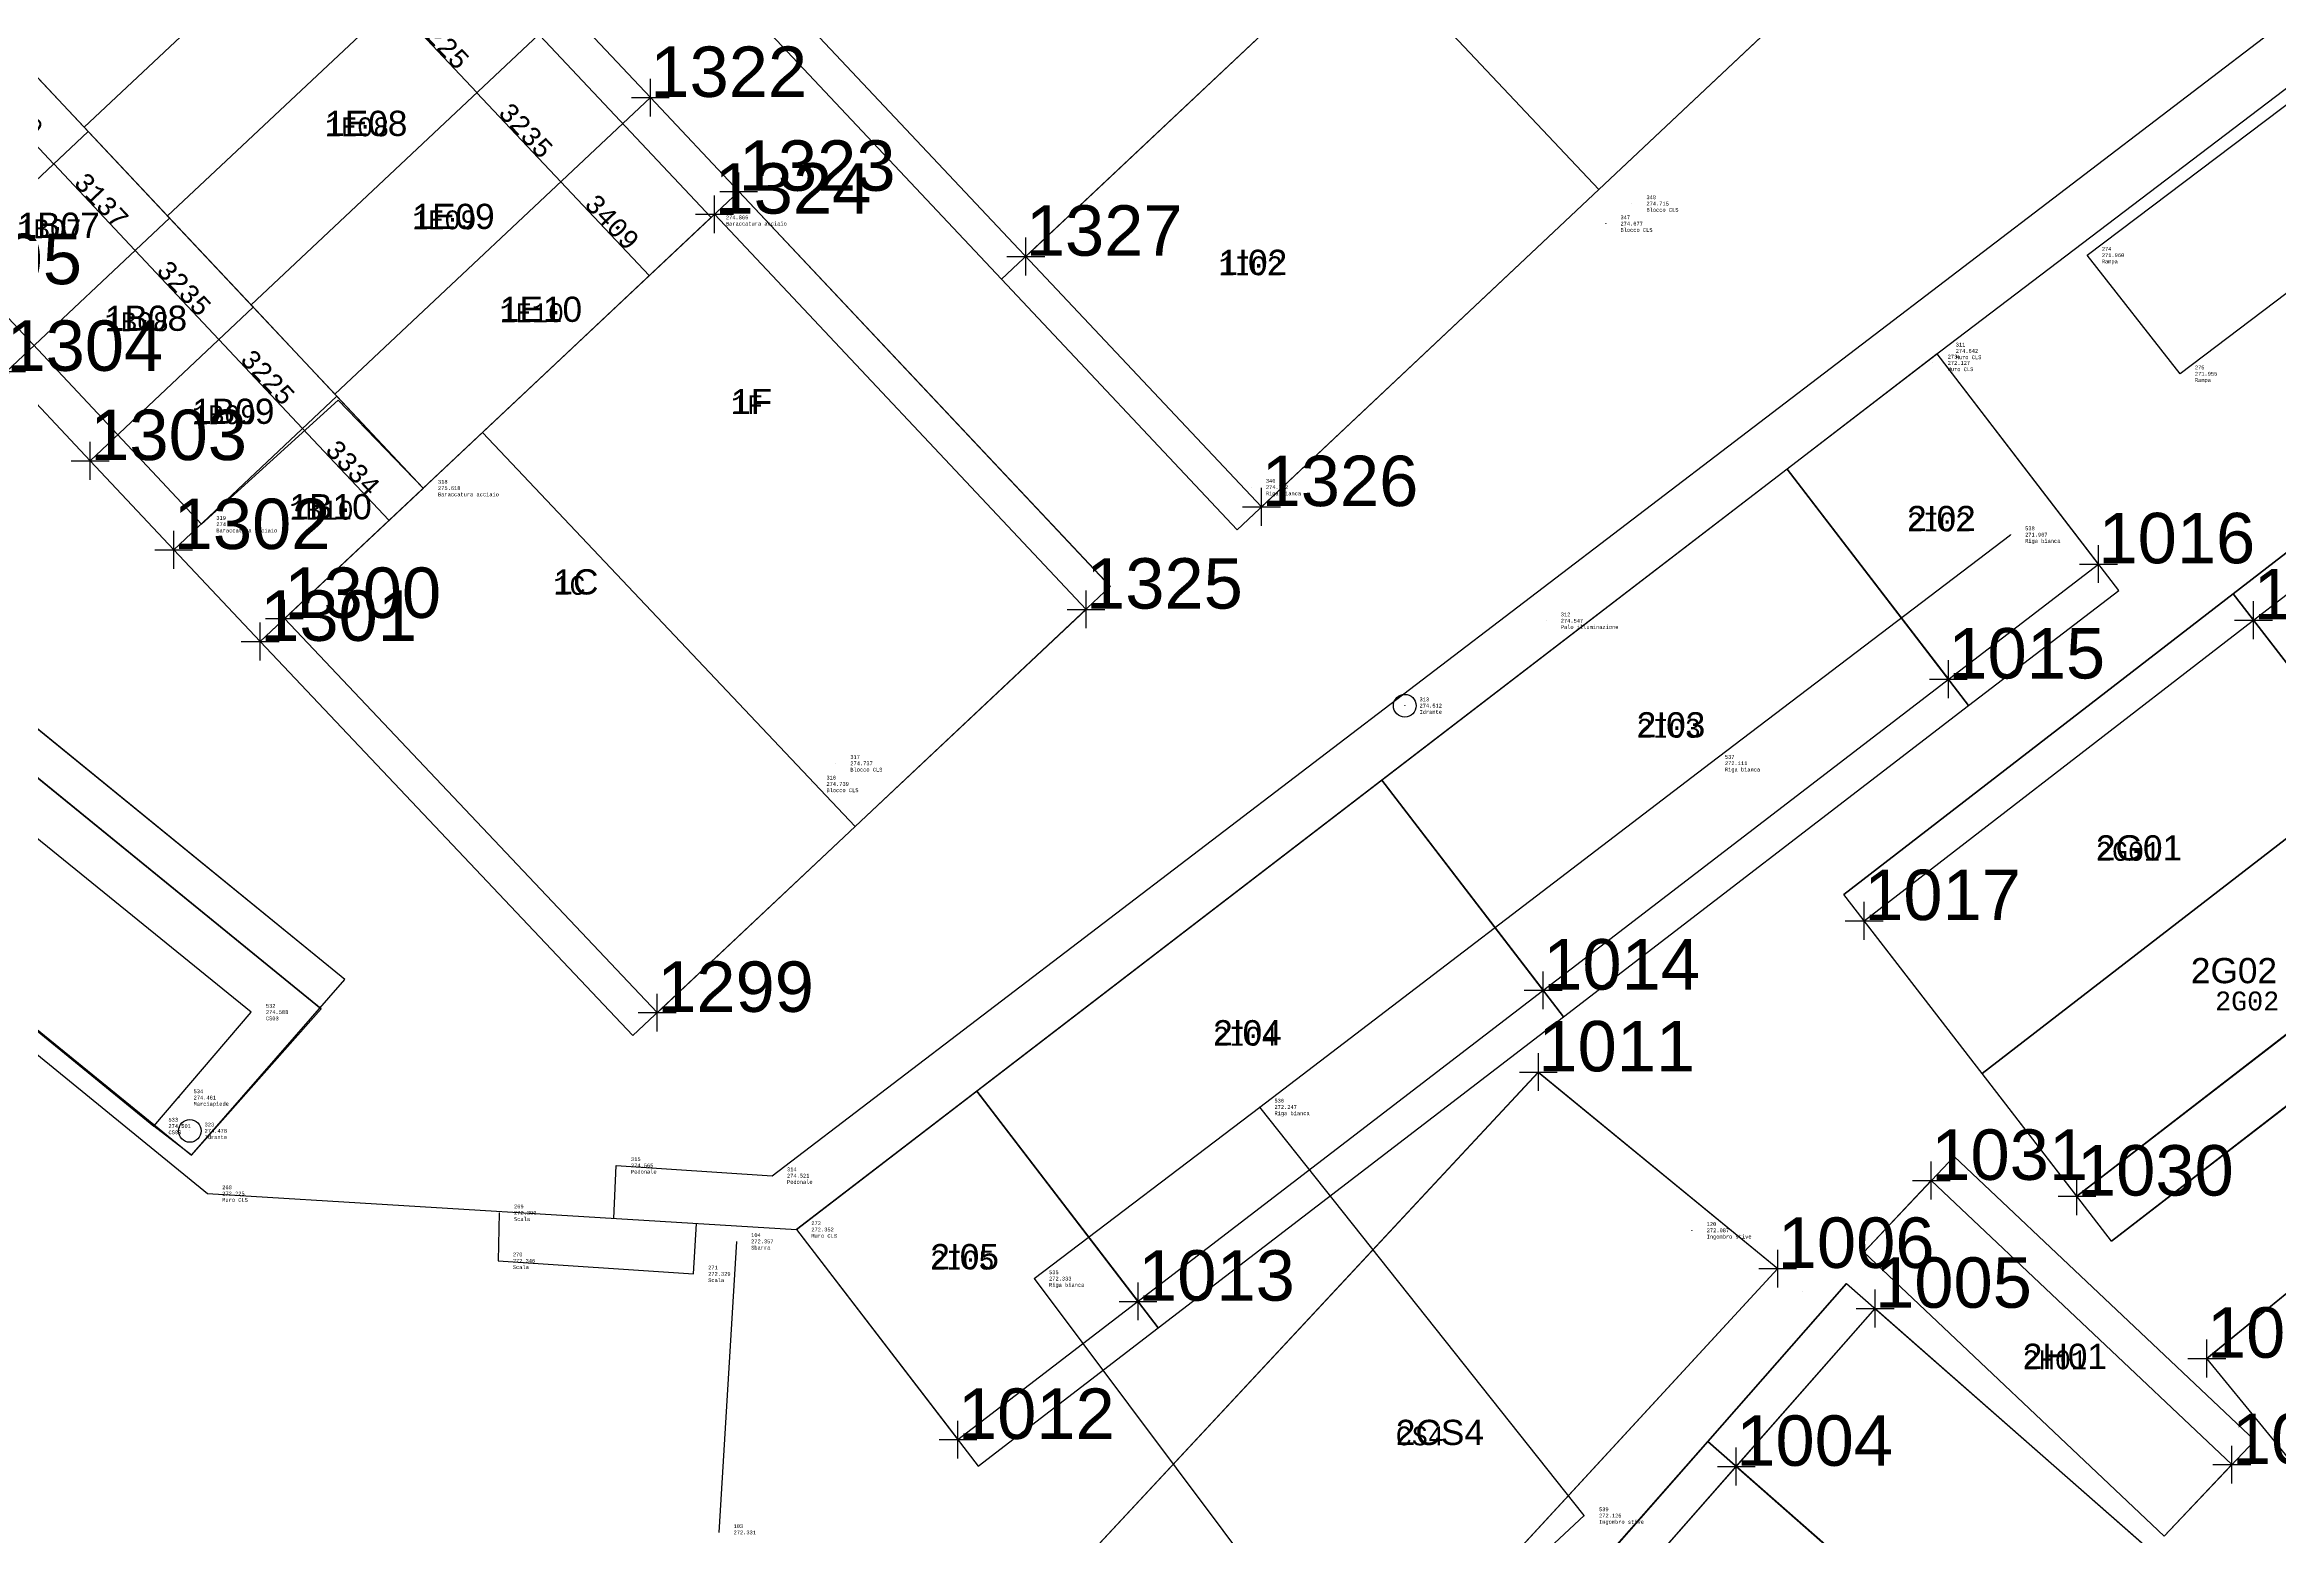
# Model space of a CAD drawing. Extents: x -1000 to 923337, y -63322 to 323191.
# Drawn here: x 149533 to 208588, y 56506 to 95933 of the extents above; entities that cross this region are included whole.
import ezdxf
from ezdxf.enums import TextEntityAlignment as Align

# ---------------------------------------------------------------- set-up
doc = ezdxf.new("R2010")
doc.units = 0
doc.header["$PDMODE"] = 35
doc.header["$PDSIZE"] = 1
for name, color, linetype in [('punti tracciati', 7, 'Continuous'), ('WF nome aree GPS', 7, 'Continuous'), ('WF nuovi punti', 6, 'Continuous'), ('WF quote', 7, 'Continuous'), ('WF_ingombro_stive_2', 1, 'Continuous'), ('WF_lato_di_accesso', 40, 'Continuous'), ('WF_linee_di_costruzione', 30, 'Continuous'), ('WF_nome_aree_GPS', 7, 'Continuous'), ('WF_tracciatura', 30, 'Continuous')]:
    doc.layers.add(name, color=color, linetype=linetype)
for name, color, linetype, lineweight in [('WF ingombro stive 2', 1, 'Continuous', 30), ('WF lato di accesso', 40, 'Continuous', 30), ('WF linee di costruzione', 30, 'Continuous', 30), ('WF piazzole', 6, 'Continuous', 30), ('WF tracciatura', 30, 'Continuous', 30)]:
    doc.layers.add(name, color=color, linetype=linetype, lineweight=lineweight)
doc.layers.add('WF_piazzole', color=6, linetype='Continuous', plot=False)
doc.styles.add('FONTSTYLE_1', font='arial.ttf', dxfattribs={"height": 0.2})
doc.styles.add('FONTSTYLE_2', font='arial.ttf', dxfattribs={"height": 0.2})
doc.styles.get("Standard").update_dxf_attribs({"font": 'consola.ttf', "height": 500})
doc.dimstyles.new('ISO-25', dxfattribs={"dimtxt": 2.5, "dimasz": 2.5, "dimexe": 1.25, "dimexo": 0.625, "dimtad": 1, "dimtxsty": 'Standard', "dimcen": 2.5, "dimadec": 0, "dimazin": 0, "dimtfac": 1, "dimtmove": 0, "dimatfit": 3, "dimfxl": 1, "dimarcsym": 0})

# ---------------------------------------------------------------- blocks, each defined once
blk = doc.blocks.new('rilievo 2')
at = {"color": 8}
for p, q in [((228525, -506247), (244998, -519666)), ((244998, -519666), (241572, -523535)), ((241572, -523535), (240576, -522767, 2510))]:
    blk.add_line(p, q, dxfattribs=at)
for points in [[(161648, -448828, 1954), (186863, -479531, 1078), (241997, -524553, 234), (257566, -525503, 360), (287808, -502280, 2651), (311879, -483968, 2683), (320954, -477001, -331), (327105, -472296, -331), (335070, -466036, 2080), (354649, -449578, 2133), (314683, -397379, 2207), (310635, -400536, 2212), (303510, -391107, 2143), (295063, -397138, 2335), (271429, -369482, 1692), (264211, -374625, 1649), (263130, -375375, 1675), (222048, -404916, 2809)], [(315807, -480757, 2187), (318531, -484399, 64), (294129, -502882, -37), (291669, -499749, -32), (312644, -483901, 2046), (312314, -483467, 2113)], [(252733, -525208, 321), (252800, -523809, 2574), (256922, -524079, 2529), (299863, -491302, 2611), (299017, -490184, 2014), (299264, -489052, 2014), (304821, -485049, 1996)], [(263848, -526800, 341), (269805, -522264, 256), (281709, -513178, 120), (289643, -507136, -24)], [(249709, -525060, 398), (249677, -526329, 354), (254840, -526675, 338), (254921, -525342, 339)], [(255975, -525816, 366), (255511, -533509, 340)]]:
    blk.add_polyline3d(points, dxfattribs=at)
blk.add_polyline3d([(255308, -498750, 2875), (247700, -505905, 3627), (245447, -503584, 3012), (241842, -506860, 2803), (235282, -499869, 2839), (231678, -503146, 2630), (217517, -488061, 2893), (232227, -474236, 2932)], close=True, dxfattribs=at)
at = {"color": 1}
blk.add_polyline3d([(229195, -508432, 2576), (226653, -511395, 2526), (240576, -522767, 2510), (243152, -519755, 2596)], close=True, dxfattribs=at)
blk.add_polyline3d([(263848, -526800, 341), (272583, -538471, 232), (278382, -533064, 135), (269805, -522264, 256)], dxfattribs=at)
for centre in [(273638, -511656, 2520), (241531, -522895, 2487)]:
    blk.add_circle(centre, 300, dxfattribs=at)
at = {"color": 8}
for p in [(279635, -498385, 2724), (255308, -498750, 2875), (278949, -498915, 2686), (291669, -499749, -32), (287808, -502280, 2651), (287596, -502597, 136), (294129, -502882, -37), (247700, -505905, 3627), (269577, -505879, 2740), (241842, -506860, 2803), (289643, -507136, -24), (277371, -509411, 2556), (273638, -511656, 2520), (258596, -513181, 2745), (281709, -513178, 120), (257965, -513725, 2748), (243152, -519755, 2596), (241241, -522016, 2470), (269805, -522264, 256), (240576, -522767, 2510), (241531, -522895, 2487), (252800, -523809, 2574), (256922, -524079, 2529), (241997, -524553, 234), (249709, -525060, 398), (257566, -525503, 360), (281227, -525524, 95), (255975, -525816, 366), (249677, -526329, 354), (254840, -526675, 338), (263848, -526800, 341), (278382, -533064, 135), (255511, -533509, 340)]:
    blk.add_point(p, dxfattribs=at)
for s, p in [('348', (280024, -498218, 2724)), ('274.715', (280024, -498385, 2724)), ('345', (255697, -498583, 2875)), ('274.866', (255697, -498750, 2875)), ('Baraccatura acciaio', (255697, -498917, 2875)), ('347', (279338, -498748, 2686)), ('274.677', (279338, -498915, 2686)), ('Blocco CLS', (280024, -498552, 2724)), ('Blocco CLS', (279338, -499082, 2686)), ('274', (292058, -499582, -32)), ('271.960', (292058, -499749, -32)), ('Rampa', (292058, -499915, -32)), ('273', (287985, -502431, 136)), ('272.127', (287985, -502597, 136)), ('311', (288197, -502113, 2651)), ('Muro CLS', (288197, -502447, 2651)), ('274.642', (288197, -502280, 2651)), ('Muro CLS', (287985, -502764, 136)), ('275', (294518, -502715, -37)), ('271.955', (294518, -502882, -37)), ('Rampa', (294518, -503049, -37)), ('318', (248089, -505738, 3627)), ('275.618', (248089, -505905, 3627)), ('Baraccatura acciaio', (248089, -506072, 3627)), ('346', (269966, -505713, 2740)), ('274.732', (269966, -505879, 2740)), ('Riga bianca', (269966, -506046, 2740)), ('319', (242231, -506694, 2803)), ('274.794', (242231, -506860, 2803)), ('Baraccatura acciaio', (242231, -507027, 2803)), ('538', (290032, -506969, -24)), ('271.967', (290032, -507136, -24)), ('Riga bianca', (290032, -507302, -24)), ('312', (277760, -509244, 2556)), ('274.547', (277760, -509411, 2556)), ('Palo illuminazione', (277760, -509578, 2556)), ('313', (274027, -511489, 2520)), ('274.512', (274027, -511656, 2520)), ('Idrante', (274027, -511822, 2520)), ('317', (258985, -513014, 2745)), ('274.737', (258985, -513181, 2745)), ('537', (282098, -513011, 120)), ('272.111', (282098, -513178, 120)), ('316', (258354, -513558, 2748)), ('274.739', (258354, -513725, 2748)), ('Blocco CLS', (258985, -513347, 2745)), ('Riga bianca', (282098, -513345, 120)), ('Blocco CLS', (258354, -513892, 2748)), ('532', (243541, -519588, 2596)), ('CS03', (243541, -519922, 2596)), ('274.588', (243541, -519755, 2596)), ('534', (241630, -521849, 2470)), ('274.461', (241630, -522016, 2470)), ('533', (240965, -522600, 2510)), ('Marciapiede', (241630, -522182, 2470)), ('536', (270194, -522097, 256)), ('272.247', (270194, -522264, 256)), ('Riga bianca', (270194, -522430, 256)), ('CS03', (240965, -522934, 2510)), ('274.501', (240965, -522767, 2510)), ('323', (241920, -522728, 2487)), ('274.478', (241920, -522895, 2487)), ('Idrante', (241920, -523062, 2487)), ('315', (253189, -523642, 2574)), ('274.565', (253189, -523809, 2574)), ('268', (242386, -524386, 234)), ('Pedonale', (253189, -523976, 2574)), ('314', (257311, -523912, 2529)), ('274.521', (257311, -524079, 2529)), ('Pedonale', (257311, -524245, 2529)), ('Muro CLS', (242386, -524720, 234)), ('272.225', (242386, -524553, 234)), ('269', (250098, -524893, 398)), ('Scala', (250098, -525226, 398)), ('272.390', (250098, -525060, 398)), ('272', (257955, -525336, 360)), ('272.352', (257955, -525503, 360)), ('120', (281616, -525357, 95)), ('272.087', (281616, -525524, 95)), ('270', (250066, -526162, 354)), ('Sbarra', (256364, -525983, 366)), ('104', (256364, -525649, 366)), ('272.357', (256364, -525816, 366)), ('Muro CLS', (257955, -525670, 360)), ('Ingombro stive', (281616, -525691, 95)), ('Scala', (250066, -526496, 354)), ('272.346', (250066, -526329, 354)), ('271', (255228, -526508, 338)), ('272.329', (255228, -526675, 338)), ('535', (264237, -526633, 341)), ('272.333', (264237, -526800, 341)), ('Scala', (255228, -526842, 338)), ('Riga bianca', (264237, -526967, 341)), ('539', (278771, -532898, 135)), ('272.126', (278771, -533064, 135)), ('Ingombro stive', (278771, -533231, 135)), ('103', (255900, -533342, 340)), ('272.331', (255900, -533509, 340))]:
    blk.add_text(s, height=100, dxfattribs=at).set_placement(p, align=Align.MIDDLE_LEFT)
blk = doc.blocks.new('*D14')
at = {"layer": 'Defpoints', "color": 0, "transparency": 16777216}
for p in [(158731, 97000, 2875), (160940, 94651, 2875), (160954, 94664)]:
    blk.add_point(p, dxfattribs=at)
at = {"layer": 'WF quote', "color": 0, "lineweight": -2, "transparency": 16777216}
for p, q in [((158732, 97001), (158744, 97012)), ((158745, 97010), (160952, 94665)), ((160941, 94651), (160955, 94664))]:
    blk.add_line(p, q, dxfattribs=at)
at = {"layer": 'WF quote', "color": 0, "transparency": 16777216}
for points in [[(158745, 97010), (158745, 97009), (158743, 97012)], [(160953, 94666), (160952, 94665), (160954, 94664)]]:
    blk.add_solid(points, dxfattribs=at)
at = {"layer": 'WF quote', "color": 0, "transparency": 16777216, "insert": (160036, 96014), "char_height": 500, "attachment_point": 5, "rotation": 313.27472}
blk.add_mtext('3225', dxfattribs=at)
blk = doc.blocks.new('*D15')
at = {"layer": 'Defpoints', "color": 0, "transparency": 16777216}
for p in [(160940, 94651, 2875), (163156, 92293, 2875), (163172, 92308)]:
    blk.add_point(p, dxfattribs=at)
at = {"layer": 'WF quote', "color": 0, "lineweight": -2, "transparency": 16777216}
for p, q in [((160941, 94651), (160955, 94664)), ((160956, 94662), (163170, 92310)), ((163156, 92294), (163172, 92309))]:
    blk.add_line(p, q, dxfattribs=at)
at = {"layer": 'WF quote', "color": 0, "transparency": 16777216}
for points in [[(160956, 94662), (160955, 94661), (160954, 94664)], [(163170, 92310), (163170, 92310), (163172, 92308)]]:
    blk.add_solid(points, dxfattribs=at)
at = {"layer": 'WF quote', "color": 0, "transparency": 16777216, "insert": (162250, 93662), "char_height": 500, "attachment_point": 5, "rotation": 313.27472}
blk.add_mtext('3235', dxfattribs=at)
blk = doc.blocks.new('*D16')
at = {"layer": 'Defpoints', "color": 0, "transparency": 16777216}
for p in [(163156, 92293, 2875), (165504, 89823, 3037), (165508, 89826)]:
    blk.add_point(p, dxfattribs=at)
at = {"layer": 'WF quote', "color": 0, "lineweight": -2, "transparency": 16777216}
for p, q in [((163156, 92294), (163172, 92309)), ((163173, 92306), (165506, 89828)), ((165505, 89823), (165509, 89827))]:
    blk.add_line(p, q, dxfattribs=at)
at = {"layer": 'WF quote', "color": 0, "transparency": 16777216}
for points in [[(163174, 92307), (163173, 92306), (163172, 92308)], [(165507, 89829), (165506, 89828), (165508, 89826)]]:
    blk.add_solid(points, dxfattribs=at)
at = {"layer": 'WF quote', "color": 0, "transparency": 16777216, "insert": (164527, 91244), "char_height": 500, "attachment_point": 5, "rotation": 313.27472}
blk.add_mtext('3409', dxfattribs=at)
blk = doc.blocks.new('*D22')
at = {"layer": 'Defpoints', "color": 0, "transparency": 16777216}
for p in [(147409, 95296, 2844), (149772, 92782), (149782, 92791, 2844)]:
    blk.add_point(p, dxfattribs=at)
at = {"layer": 'WF quote', "color": 0, "lineweight": -2, "transparency": 16777216}
for p, q in [((147409, 95295), (147408, 95295)), ((147411, 95294), (149770, 92784)), ((149782, 92791), (149771, 92781))]:
    blk.add_line(p, q, dxfattribs=at)
at = {"layer": 'WF quote', "color": 0, "transparency": 16777216}
for points in [[(147411, 95294), (147411, 95293), (147409, 95296)], [(149771, 92784), (149770, 92784), (149772, 92782)]]:
    blk.add_solid(points, dxfattribs=at)
at = {"layer": 'WF quote', "color": 0, "transparency": 16777216, "insert": (148778, 94215), "char_height": 500, "attachment_point": 5, "rotation": 313.22794}
blk.add_mtext('3450', dxfattribs=at)
blk = doc.blocks.new('*D23')
at = {"layer": 'Defpoints', "color": 0, "transparency": 16777216}
for p in [(149782, 92791, 2844), (151921, 90496), (151933, 90507, 2844)]:
    blk.add_point(p, dxfattribs=at)
at = {"layer": 'WF quote', "color": 0, "lineweight": -2, "transparency": 16777216}
for p, q in [((149782, 92791), (149771, 92781)), ((149774, 92780), (151919, 90498)), ((151932, 90507), (151920, 90495))]:
    blk.add_line(p, q, dxfattribs=at)
at = {"layer": 'WF quote', "color": 0, "transparency": 16777216}
for points in [[(149774, 92780), (149773, 92780), (149772, 92782)], [(151919, 90498), (151919, 90497), (151921, 90496)]]:
    blk.add_solid(points, dxfattribs=at)
at = {"layer": 'WF quote', "color": 0, "transparency": 16777216, "insert": (151034, 91815), "char_height": 500, "attachment_point": 5, "rotation": 313.22794}
blk.add_mtext('3137', dxfattribs=at)
blk = doc.blocks.new('*D24')
at = {"layer": 'Defpoints', "color": 0, "transparency": 16777216}
for p in [(151933, 90507, 2844), (154136, 88139), (154150, 88152, 2844)]:
    blk.add_point(p, dxfattribs=at)
at = {"layer": 'WF quote', "color": 0, "lineweight": -2, "transparency": 16777216}
for p, q in [((151932, 90507), (151920, 90495)), ((151923, 90494), (154135, 88141)), ((154150, 88151), (154136, 88138))]:
    blk.add_line(p, q, dxfattribs=at)
at = {"layer": 'WF quote', "color": 0, "transparency": 16777216}
for points in [[(151923, 90494), (151922, 90494), (151921, 90496)], [(154135, 88141), (154134, 88140), (154136, 88139)]]:
    blk.add_solid(points, dxfattribs=at)
at = {"layer": 'WF quote', "color": 0, "transparency": 16777216, "insert": (153216, 89494), "char_height": 500, "attachment_point": 5, "rotation": 313.22794}
blk.add_mtext('3235', dxfattribs=at)
blk = doc.blocks.new('*D25')
at = {"layer": 'Defpoints', "color": 0, "transparency": 16777216}
for p in [(154150, 88152, 2844), (156345, 85789), (156361, 85804, 2844)]:
    blk.add_point(p, dxfattribs=at)
at = {"layer": 'WF quote', "color": 0, "lineweight": -2, "transparency": 16777216}
for p, q in [((154150, 88151), (154136, 88138)), ((154138, 88137), (156344, 85791)), ((156361, 85803), (156344, 85788))]:
    blk.add_line(p, q, dxfattribs=at)
at = {"layer": 'WF quote', "color": 0, "transparency": 16777216}
for points in [[(154138, 88137), (154138, 88137), (154136, 88139)], [(156344, 85791), (156343, 85790), (156345, 85789)]]:
    blk.add_solid(points, dxfattribs=at)
at = {"layer": 'WF quote', "color": 0, "transparency": 16777216, "insert": (155429, 87140), "char_height": 500, "attachment_point": 5, "rotation": 313.22794}
blk.add_mtext('3225', dxfattribs=at)
blk = doc.blocks.new('*D26')
at = {"layer": 'Defpoints', "color": 0, "transparency": 16777216}
for p in [(156361, 85804, 2844), (158629, 83360), (158641, 83370, 2844)]:
    blk.add_point(p, dxfattribs=at)
at = {"layer": 'WF quote', "color": 0, "lineweight": -2, "transparency": 16777216}
for p, q in [((156361, 85803), (156344, 85788)), ((156347, 85787), (158627, 83361)), ((158640, 83370), (158628, 83359))]:
    blk.add_line(p, q, dxfattribs=at)
at = {"layer": 'WF quote', "color": 0, "transparency": 16777216}
for points in [[(156347, 85787), (156347, 85787), (156345, 85789)], [(158628, 83362), (158627, 83361), (158629, 83360)]]:
    blk.add_solid(points, dxfattribs=at)
at = {"layer": 'WF quote', "color": 0, "transparency": 16777216, "insert": (157675, 84751), "char_height": 500, "attachment_point": 5, "rotation": 313.22794}
blk.add_mtext('3334', dxfattribs=at)
blk = doc.blocks.new('Croce___ATS')
at = {"color": 0}
for p, q in [((-0.5, 0), (0.5, 0)), ((0, -0.5), (0, 0.5))]:
    blk.add_line(p, q, dxfattribs=at)
blk = doc.blocks.new('T_P_12')
at = {"color": 7}
blk.add_point((0, 0), dxfattribs=at)
blk.add_blockref('Croce___ATS', (0, 0), dxfattribs=at)
at = {"color": 7, "insert": (0, 0), "char_height": 1.3333, "attachment_point": 7, "style": 'FONTSTYLE_1'}
blk.add_mtext('1004', dxfattribs=at)
blk = doc.blocks.new('T_P_13')
at = {"color": 7}
blk.add_point((0, 0), dxfattribs=at)
blk.add_blockref('Croce___ATS', (0, 0), dxfattribs=at)
at = {"color": 7, "insert": (0, 0), "char_height": 1.3333, "attachment_point": 7, "style": 'FONTSTYLE_1'}
blk.add_mtext('1005', dxfattribs=at)
blk = doc.blocks.new('T_P_14')
at = {"color": 7}
blk.add_point((0, 0), dxfattribs=at)
blk.add_blockref('Croce___ATS', (0, 0), dxfattribs=at)
at = {"color": 7, "insert": (0, 0), "char_height": 1.3333, "attachment_point": 7, "style": 'FONTSTYLE_1'}
blk.add_mtext('1006', dxfattribs=at)
blk = doc.blocks.new('T_P_17')
at = {"color": 7}
blk.add_point((0, 0), dxfattribs=at)
blk.add_blockref('Croce___ATS', (0, 0), dxfattribs=at)
at = {"color": 7, "insert": (0, 0), "char_height": 1.3333, "attachment_point": 7, "style": 'FONTSTYLE_1'}
blk.add_mtext('1011', dxfattribs=at)
blk = doc.blocks.new('T_P_18')
at = {"color": 7}
blk.add_point((0, 0), dxfattribs=at)
blk.add_blockref('Croce___ATS', (0, 0), dxfattribs=at)
at = {"color": 7, "insert": (0, 0), "char_height": 1.3333, "attachment_point": 7, "style": 'FONTSTYLE_1'}
blk.add_mtext('1012', dxfattribs=at)
blk = doc.blocks.new('T_P_19')
at = {"color": 7}
blk.add_point((0, 0), dxfattribs=at)
blk.add_blockref('Croce___ATS', (0, 0), dxfattribs=at)
at = {"color": 7, "insert": (0, 0), "char_height": 1.3333, "attachment_point": 7, "style": 'FONTSTYLE_1'}
blk.add_mtext('1013', dxfattribs=at)
blk = doc.blocks.new('T_P_20')
at = {"color": 7}
blk.add_point((0, 0), dxfattribs=at)
blk.add_blockref('Croce___ATS', (0, 0), dxfattribs=at)
at = {"color": 7, "insert": (0, 0), "char_height": 1.3333, "attachment_point": 7, "style": 'FONTSTYLE_1'}
blk.add_mtext('1014', dxfattribs=at)
blk = doc.blocks.new('T_P_21')
at = {"color": 7}
blk.add_point((0, 0), dxfattribs=at)
blk.add_blockref('Croce___ATS', (0, 0), dxfattribs=at)
at = {"color": 7, "insert": (0, 0), "char_height": 1.3333, "attachment_point": 7, "style": 'FONTSTYLE_1'}
blk.add_mtext('1015', dxfattribs=at)
blk = doc.blocks.new('T_P_22')
at = {"color": 7}
blk.add_point((0, 0), dxfattribs=at)
blk.add_blockref('Croce___ATS', (0, 0), dxfattribs=at)
at = {"color": 7, "insert": (0, 0), "char_height": 1.3333, "attachment_point": 7, "style": 'FONTSTYLE_1'}
blk.add_mtext('1016', dxfattribs=at)
blk = doc.blocks.new('T_P_23')
at = {"color": 7}
blk.add_point((0, 0), dxfattribs=at)
blk.add_blockref('Croce___ATS', (0, 0), dxfattribs=at)
at = {"color": 7, "insert": (0, 0), "char_height": 1.3333, "attachment_point": 7, "style": 'FONTSTYLE_1'}
blk.add_mtext('1017', dxfattribs=at)
blk = doc.blocks.new('T_P_24')
at = {"color": 7}
blk.add_point((0, 0), dxfattribs=at)
blk.add_blockref('Croce___ATS', (0, 0), dxfattribs=at)
at = {"color": 7, "insert": (0, 0), "char_height": 1.3333, "attachment_point": 7, "style": 'FONTSTYLE_1'}
blk.add_mtext('1018', dxfattribs=at)
blk = doc.blocks.new('T_P_36')
at = {"color": 7}
blk.add_point((0, 0), dxfattribs=at)
blk.add_blockref('Croce___ATS', (0, 0), dxfattribs=at)
at = {"color": 7, "insert": (0, 0), "char_height": 1.3333, "attachment_point": 7, "style": 'FONTSTYLE_1'}
blk.add_mtext('1030', dxfattribs=at)
blk = doc.blocks.new('T_P_37')
at = {"color": 7}
blk.add_point((0, 0), dxfattribs=at)
blk.add_blockref('Croce___ATS', (0, 0), dxfattribs=at)
at = {"color": 7, "insert": (0, 0), "char_height": 1.3333, "attachment_point": 7, "style": 'FONTSTYLE_1'}
blk.add_mtext('1031', dxfattribs=at)
blk = doc.blocks.new('T_P_38')
at = {"color": 7}
blk.add_point((0, 0), dxfattribs=at)
blk.add_blockref('Croce___ATS', (0, 0), dxfattribs=at)
at = {"color": 7, "insert": (0, 0), "char_height": 1.3333, "attachment_point": 7, "style": 'FONTSTYLE_1'}
blk.add_mtext('1032', dxfattribs=at)
blk = doc.blocks.new('T_P_39')
at = {"color": 7}
blk.add_point((0, 0), dxfattribs=at)
blk.add_blockref('Croce___ATS', (0, 0), dxfattribs=at)
at = {"color": 7, "insert": (0, 0), "char_height": 1.3333, "attachment_point": 7, "style": 'FONTSTYLE_1'}
blk.add_mtext('1033', dxfattribs=at)
blk = doc.blocks.new('T_P_302')
at = {"color": 7}
blk.add_point((0, 0), dxfattribs=at)
blk.add_blockref('Croce___ATS', (0, 0), dxfattribs=at)
at = {"color": 7, "insert": (0, 0), "char_height": 1.3333, "attachment_point": 7, "style": 'FONTSTYLE_1'}
blk.add_mtext('1299', dxfattribs=at)
blk = doc.blocks.new('T_P_303')
at = {"color": 7}
blk.add_point((0, 0), dxfattribs=at)
blk.add_blockref('Croce___ATS', (0, 0), dxfattribs=at)
at = {"color": 7, "insert": (0, 0), "char_height": 1.3333, "attachment_point": 7, "style": 'FONTSTYLE_1'}
blk.add_mtext('1300', dxfattribs=at)
blk = doc.blocks.new('T_P_304')
at = {"color": 7}
blk.add_point((0, 0), dxfattribs=at)
blk.add_blockref('Croce___ATS', (0, 0), dxfattribs=at)
at = {"color": 7, "insert": (0, 0), "char_height": 1.3333, "attachment_point": 7, "style": 'FONTSTYLE_1'}
blk.add_mtext('1301', dxfattribs=at)
blk = doc.blocks.new('T_P_305')
at = {"color": 7}
blk.add_point((0, 0), dxfattribs=at)
blk.add_blockref('Croce___ATS', (0, 0), dxfattribs=at)
at = {"color": 7, "insert": (0, 0), "char_height": 1.3333, "attachment_point": 7, "style": 'FONTSTYLE_1'}
blk.add_mtext('1302', dxfattribs=at)
blk = doc.blocks.new('T_P_306')
at = {"color": 7}
blk.add_point((0, 0), dxfattribs=at)
blk.add_blockref('Croce___ATS', (0, 0), dxfattribs=at)
at = {"color": 7, "insert": (0, 0), "char_height": 1.3333, "attachment_point": 7, "style": 'FONTSTYLE_1'}
blk.add_mtext('1303', dxfattribs=at)
blk = doc.blocks.new('T_P_307')
at = {"color": 7}
blk.add_point((0, 0), dxfattribs=at)
blk.add_blockref('Croce___ATS', (0, 0), dxfattribs=at)
at = {"color": 7, "insert": (0, 0), "char_height": 1.3333, "attachment_point": 7, "style": 'FONTSTYLE_1'}
blk.add_mtext('1304', dxfattribs=at)
blk = doc.blocks.new('T_P_308')
at = {"color": 7}
blk.add_point((0, 0), dxfattribs=at)
blk.add_blockref('Croce___ATS', (0, 0), dxfattribs=at)
at = {"color": 7, "insert": (0, 0), "char_height": 1.3333, "attachment_point": 7, "style": 'FONTSTYLE_1'}
blk.add_mtext('1305', dxfattribs=at)
blk = doc.blocks.new('T_P_325')
at = {"color": 7}
blk.add_point((0, 0), dxfattribs=at)
blk.add_blockref('Croce___ATS', (0, 0), dxfattribs=at)
at = {"color": 7, "insert": (0, 0), "char_height": 1.3333, "attachment_point": 7, "style": 'FONTSTYLE_1'}
blk.add_mtext('1322', dxfattribs=at)
blk = doc.blocks.new('T_P_326')
at = {"color": 7}
blk.add_point((0, 0), dxfattribs=at)
blk.add_blockref('Croce___ATS', (0, 0), dxfattribs=at)
at = {"color": 7, "insert": (0, 0), "char_height": 1.3333, "attachment_point": 7, "style": 'FONTSTYLE_1'}
blk.add_mtext('1323', dxfattribs=at)
blk = doc.blocks.new('T_P_327')
at = {"color": 7}
blk.add_point((0, 0), dxfattribs=at)
blk.add_blockref('Croce___ATS', (0, 0), dxfattribs=at)
at = {"color": 7, "insert": (0, 0), "char_height": 1.3333, "attachment_point": 7, "style": 'FONTSTYLE_1'}
blk.add_mtext('1324', dxfattribs=at)
blk = doc.blocks.new('T_P_328')
at = {"color": 7}
blk.add_point((0, 0), dxfattribs=at)
blk.add_blockref('Croce___ATS', (0, 0), dxfattribs=at)
at = {"color": 7, "insert": (0, 0), "char_height": 1.3333, "attachment_point": 7, "style": 'FONTSTYLE_1'}
blk.add_mtext('1325', dxfattribs=at)
blk = doc.blocks.new('T_P_329')
at = {"color": 7}
blk.add_point((0, 0), dxfattribs=at)
blk.add_blockref('Croce___ATS', (0, 0), dxfattribs=at)
at = {"color": 7, "insert": (0, 0), "char_height": 1.3333, "attachment_point": 7, "style": 'FONTSTYLE_1'}
blk.add_mtext('1326', dxfattribs=at)
blk = doc.blocks.new('T_P_330')
at = {"color": 7}
blk.add_point((0, 0), dxfattribs=at)
blk.add_blockref('Croce___ATS', (0, 0), dxfattribs=at)
at = {"color": 7, "insert": (0, 0), "char_height": 1.3333, "attachment_point": 7, "style": 'FONTSTYLE_1'}
blk.add_mtext('1327', dxfattribs=at)
blk = doc.blocks.new('punti tracciatura 2')
at = {"layer": 'WF_ingombro_stive_2', "ltscale": 0.5}
for p, q in [((1346536.273, -3475.728, 272.293), (1346558.876, -3495.58, 272.293)), ((1346532.602, -3479.904, 272.293), (1346555.206, -3499.756, 272.293)), ((1346555.206, -3499.756, 272.293), (1346532.602, -3479.904, 272.293))]:
    blk.add_line(p, q, dxfattribs=at)
at = {"layer": 'WF_ingombro_stive_2', "ltscale": 0.5, "flags": 128}
for points, elevation in [([(1346507.597, -3441.303), (1346516.507, -3432.914), (1346522.738, -3439.532), (1346513.828, -3447.921)], 274.848), ([(1346535.901, -3439.623), (1346528.969, -3446.15), (1346522.738, -3439.532), (1346529.67, -3433.005)], 274.848), ([(1346513.828, -3447.921), (1346522.738, -3439.532), (1346528.969, -3446.15), (1346520.059, -3454.539)], 274.848), ([(1346505.601, -3446.807), (1346499.471, -3452.573), (1346509.322, -3462.986), (1346515.421, -3457.248)], 274.866), ([(1346556.56, -3449.587), (1346559.678, -3453.624), (1346549.39, -3461.571), (1346546.272, -3457.534)], 271.98), ([(1346542.175, -3456.05), (1346537.912, -3450.498), (1346533.946, -3453.543), (1346538.209, -3459.095)], 272.352), ([(1346497.909, -3454.042), (1346493.595, -3458.1), (1346491.31, -3455.674), (1346495.623, -3451.614), (1346497.906, -3454.044)], 274.836), ([(1346504.088, -3467.909), (1346509.322, -3462.986), (1346499.471, -3452.573), (1346494.235, -3457.494)], 274.866), ([(1346538.209, -3459.095), (1346533.946, -3453.543), (1346523.239, -3461.765), (1346527.502, -3467.317)], 272.352), ([(1346546.272, -3457.534), (1346549.39, -3461.571), (1346539.102, -3469.518), (1346535.984, -3465.481)], 271.98), ([(1346527.502, -3467.317), (1346523.239, -3461.765), (1346512.531, -3469.988), (1346516.795, -3475.54)], 272.352), ([(1346516.795, -3475.54), (1346512.531, -3469.988), (1346507.773, -3473.642), (1346512.036, -3479.194)], 272.352), ([(1346545.7, -3479.856), (1346543.914, -3481.746), (1346535.972, -3474.236), (1346537.758, -3472.347)], 269.842)]:
    blk.add_lwpolyline(points, dxfattribs=dict(at, elevation=elevation))
for points, elevation in [([(1346497.275, -3436.679), (1346488.947, -3444.506), (1346486.738, -3442.156), (1346495.064, -3434.331)], 274.866), ([(1346499.478, -3439.02), (1346491.147, -3446.851), (1346488.947, -3444.506), (1346497.275, -3436.679)], 274.866), ([(1346501.689, -3441.368), (1346493.355, -3449.201), (1346491.147, -3446.851), (1346499.478, -3439.02)], 274.866), ([(1346503.907, -3443.723), (1346495.571, -3451.559), (1346493.355, -3449.201), (1346501.689, -3441.368)], 274.866), ([(1346489.05, -3444.62), (1346481.186, -3452.024), (1346478.821, -3449.503), (1346486.689, -3442.107)], 274.836), ([(1346506.242, -3446.204), (1346497.906, -3454.044), (1346495.571, -3451.559), (1346503.907, -3443.723)], 274.866), ([(1346491.198, -3446.906), (1346486.89, -3450.963), (1346484.743, -3448.674), (1346489.051, -3444.62)], 274.836), ([(1346493.414, -3449.263), (1346489.104, -3453.322), (1346486.89, -3450.963), (1346491.198, -3446.906)], 274.836), ([(1346495.623, -3451.614), (1346491.31, -3455.674), (1346489.104, -3453.322), (1346493.414, -3449.263)], 274.836), ([(1346549.39, -3461.571), (1346551.896, -3464.815), (1346541.608, -3472.762), (1346539.102, -3469.518)], 271.98), ([(1346555.108, -3468.824), (1346557.702, -3471.999), (1346547.635, -3480.224), (1346545.041, -3477.049)], 271.875)]:
    blk.add_lwpolyline(points, close=True, dxfattribs=dict(at, elevation=elevation))
at = {"layer": 'WF_lato_di_accesso', "ltscale": 0.5}
for p, q in [((1346503.907, -3443.723, 274.836), (1346501.689, -3441.368, 274.836)), ((1346506.242, -3446.204, 274.866), (1346503.907, -3443.723, 274.836)), ((1346486.89, -3450.963, 274.836), (1346489.104, -3453.322, 274.836)), ((1346489.104, -3453.322, 274.836), (1346491.31, -3455.674, 274.836)), ((1346495.205, -3467.805, 271.991), (1346478.731, -3454.386, 271.991)), ((1346491.31, -3455.674, 274.836), (1346493.595, -3458.1, 274.866)), ((1346541.608, -3472.762, 271.98), (1346551.896, -3464.815, 271.98)), ((1346555.108, -3468.824, 271.875), (1346545.041, -3477.049, 271.875)), ((1346518.685, -3490.959, 271.991), (1346533.7, -3474.674, 271.991))]:
    blk.add_line(p, q, dxfattribs=at)
at = {"layer": 'WF_linee_di_costruzione', "ltscale": 0.5}
blk.add_line((1346515.421, -3457.248, 274.866), (1346505.601, -3446.807, 274.866), dxfattribs=at)
at = {"layer": 'WF_piazzole', "ltscale": 0.5, "elevation": 271.991, "flags": 128}
for points in [[(1346478.731, -3454.386), (1346475.426, -3458.363), (1346491.778, -3471.674), (1346495.204, -3467.805)], [(1346512.677, -3485.271), (1346527.374, -3469.479), (1346533.7, -3474.674), (1346518.685, -3490.959)]]:
    blk.add_lwpolyline(points, close=True, dxfattribs=at)
at = {"layer": 'WF_tracciatura', "ltscale": 0.5}
for p, q in [((1346486.329, -3418.714, 274.866), (1346520.059, -3454.539, 274.848)), ((1346535.984, -3465.481, 271.98), (1346577.137, -3433.693, 271.98)), ((1346512.036, -3479.194, 272.352), (1346542.175, -3456.05, 272.352)), ((1346494.235, -3457.494, 274.866), (1346504.086, -3467.907, 274.866)), ((1346545.7, -3479.856, 269.842), (1346537.758, -3472.347, 269.842)), ((1346532.604, -3479.905, 272.293), (1346536.273, -3475.728, 272.293)), ((1346527.561, -3485.643, 272.293), (1346532.602, -3479.904, 272.293))]:
    blk.add_line(p, q, dxfattribs=at)
at = {"color": 7}
for name, p in [('T_P_325', (1346503.907, -3443.723, 274.866)), ('T_P_326', (1346506.242, -3446.204, 274.866)), ('T_P_327', (1346505.601, -3446.807, 274.866)), ('T_P_330', (1346513.828, -3447.921, 274.848)), ('T_P_308', (1346484.743, -3448.674, 274.836)), ('T_P_307', (1346486.89, -3450.963, 274.836)), ('T_P_306', (1346489.104, -3453.322, 274.836)), ('T_P_329', (1346520.059, -3454.539, 274.848)), ('T_P_305', (1346491.31, -3455.674, 274.836)), ('T_P_22', (1346542.175, -3456.05, 272.352)), ('T_P_303', (1346494.235, -3457.494, 274.866)), ('T_P_328', (1346515.421, -3457.248, 274.866)), ('T_P_24', (1346546.272, -3457.534, 271.98)), ('T_P_304', (1346493.595, -3458.1, 274.836)), ('T_P_21', (1346538.209, -3459.095, 272.352)), ('T_P_23', (1346535.984, -3465.481, 271.98)), ('T_P_20', (1346527.502, -3467.317, 272.352)), ('T_P_302', (1346504.086, -3467.907, 274.866)), ('T_P_17', (1346527.374, -3469.479, 271.991)), ('T_P_37', (1346537.758, -3472.347, 269.842)), ('T_P_36', (1346541.608, -3472.762, 271.98)), ('T_P_14', (1346533.7, -3474.674, 271.991)), ('T_P_19', (1346516.795, -3475.54, 272.352)), ('T_P_13', (1346536.273, -3475.728, 272.293)), ('T_P_39', (1346545.041, -3477.049, 271.875)), ('T_P_18', (1346512.036, -3479.194, 272.352)), ('T_P_12', (1346532.604, -3479.905, 272.293)), ('T_P_38', (1346545.7, -3479.856, 269.842))]:
    blk.add_blockref(name, p, dxfattribs=at)
at = {"layer": 'WF_nome_aree_GPS', "char_height": 0.6667, "attachment_point": 7, "style": 'FONTSTYLE_2'}
for s, insert in [('1E08', (1346495.311, -3444.745, 271.943)), ('1B07', (1346487.183, -3447.438, 271.991)), ('1E09', (1346497.617, -3447.204, 271.943)), ('1I02', (1346518.924, -3448.419, 271.943)), ('1B08', (1346489.49, -3449.896, 271.991)), ('1E10', (1346499.928, -3449.659, 271.943)), ('1B09', (1346491.797, -3452.355, 271.991)), ('1F', (1346506.04, -3452.089, 271.943)), ('1B10', (1346494.37, -3454.878, 271.991)), ('2I02', (1346537.119, -3455.19, 271.943)), ('1C', (1346501.346, -3456.865, 271.943)), ('2I03', (1346529.973, -3460.643, 271.943)), ('2G01', (1346542.11, -3463.896, 271.931)), ('2G02', (1346544.617, -3467.14, 271.931)), ('2I04', (1346518.78, -3468.783, 271.943)), ('2I05', (1346511.306, -3474.7, 271.943)), ('2H01', (1346540.176, -3477.335, 269.793)), ('2CS4', (1346523.607, -3479.346, 271.943))]:
    blk.add_mtext(s, dxfattribs=dict(at, insert=insert))

msp = doc.modelspace()

# ---------------------------------------------------------------- linework, layer by layer
at = {"layer": 'WF ingombro stive 2'}
for points, elevation in [([(192671.8, 106540.4), (198903, 99922.2), (190601.2, 92105.9), (184370, 98724.1)], 2856.2), ([(168587.8, 96349.8), (178138.8, 105342.3), (184370, 98724.1), (174819, 89731.6)], 2856.2), ([(174819, 89731.6), (184370, 98724.1), (190601.2, 92105.9), (181050.2, 83113.4)], 2856.2), ([(161102.7, 85683.4), (170953.7, 75270.8), (177694.8, 81611), (167874.5, 92052.7)], 2875), ([(217654, 89366), (221310.2, 84632.8), (211022.1, 76685.8), (207365.9, 81419)], -11.3), ([(200377.9, 78462.4), (204343.5, 81507.7), (199543.7, 87758.3), (195578, 84713)], 360.1), ([(165078.1, 69744.1), (170953.7, 75270.8), (161102.7, 85683.4), (155227.3, 80156.5)], 2875), ([(189670.6, 70240.3), (200377.9, 78462.4), (195578, 84713), (184870.7, 76490.9)], 360.1), ([(207365.9, 81419), (211022.1, 76685.8), (200734, 68738.8), (197077.8, 73472)], -11.3), ([(178963.3, 62018.1), (189670.6, 70240.3), (184870.7, 76490.9), (174163.5, 68268.7)], 360.1), ([(211022.1, 76685.8), (214445.4, 72254), (204157.3, 64307), (200734, 68738.8)], -11.3), ([(216740.2, 69432.5), (219334.4, 66257.6), (209267.6, 58032), (206673.4, 61206.9)], -116.1), ([(174204.5, 58363.8), (178963.3, 62018.1), (174163.5, 68268.7), (169404.7, 64614.4)], 360.1), ([(199995.6, 66549.5), (207937.4, 59040), (205545.8, 56510.8), (197604, 64020.3)], -2149.3), ([(193484.2, 59011.8), (197154.1, 63188.1), (220508.1, 42676.5), (216838.2, 38500.2)], 302), ([(188441.9, 53272.9), (193484.2, 59011.8), (216838.2, 38500.2), (211796.2, 32761.7)], 302)]:
    msp.add_lwpolyline(points, close=True, dxfattribs=dict(at, elevation=elevation))
for points, elevation in [([(158906.8, 101577.6), (150579.3, 93750), (148370.5, 96099.8), (156696, 103925.6), (158906.8, 101577.6)], 2875), ([(161110.6, 99236.8), (152778.9, 91405.1), (150579.3, 93750), (158906.8, 101577.6), (161110.6, 99236.8)], 2875), ([(163321.3, 96888.7), (154987.5, 89055.2), (152778.9, 91405.1), (161110.6, 99236.8), (163321.3, 96888.7)], 2875), ([(165538.9, 94533.4), (157202.9, 86697.7), (154987.5, 89055.2), (163321.3, 96888.7), (165538.9, 94533.4)], 2875), ([(150682.5, 93636.8), (142818.5, 86232.7), (140452.8, 88753.3), (148321.4, 96149.6), (150682.5, 93636.8)], 2844.4), ([(167874.5, 92052.7), (159538.5, 84212.4), (157202.9, 86697.7), (165538.9, 94533.4), (167874.5, 92052.7)], 2875), ([(152830.7, 91350), (148522.1, 87293.4), (146375.1, 89582.5), (150683.2, 93636.3), (152830.7, 91350)], 2844.4), ([(155046.3, 88992.8), (150735.9, 84934.5), (148522.1, 87293.4), (152830.7, 91350), (155046.3, 88992.8)], 2844.4), ([(157254.7, 86642.6), (152942.5, 82582.6), (150735.9, 84934.5), (155046.3, 88992.8), (157254.7, 86642.6)], 2844.4), ([(159540.7, 84214.6), (155227.4, 80155.9), (152942.5, 82582.6), (157254.7, 86642.6), (159538.4, 84212.4)], 2844.4)]:
    msp.add_lwpolyline(points, dxfattribs=dict(at, elevation=elevation))
at = {"layer": 'WF lato di accesso'}
for p, q in [((165538.9, 94533.4, 2844.4), (163321.3, 96888.7, 2844.4)), ((168587.8, 96349.8, 2856.2), (174819, 89731.6, 2856.2)), ((167874.5, 92052.7, 2875), (165538.9, 94533.4, 2844.4)), ((177695.2, 81611.4, 2875), (167874.5, 92052.7, 2875)), ((174819, 89731.6, 2856.2), (181050.2, 83113.4, 2856.2)), ((217654, 89366, -11.3), (207365.9, 81419, -11.3)), ((148522.1, 87293.4, 2844.4), (150735.9, 84934.5, 2844.4)), ((157468.2, 71226), (140994.7, 84645.1)), ((150735.9, 84934.5, 2844.4), (152942.5, 82582.6, 2844.4)), ((152942.5, 82582.6, 2844.4), (155227.3, 80156.5, 2875)), ((200377.9, 78462.4, 360.1), (204343.5, 81507.7, 360.1)), ((207365.9, 81419, -11.3), (197077.8, 73472, -11.3)), ((155227.3, 80156.5, 2875), (165078.1, 69744.1, 2875)), ((189670.6, 70240.3, 360.1), (200377.9, 78462.4, 360.1)), ((204157.3, 64307, -11.3), (214445.4, 72254, -11.3)), ((178963.3, 62018.1, 360.1), (189670.6, 70240.3, 360.1)), ((216740.2, 69432.5, -116.1), (206673.4, 61206.9, -116.1)), ((207937.4, 59040, -2149.3), (199995.6, 66549.5, -2149.3)), ((180317.4, 47297.7), (195332.6, 63582.6)), ((197154.1, 63188.1, 302), (193484.2, 59011.8, 302)), ((174204.5, 58363.8, 360.1), (178963.3, 62018.1, 360.1)), ((193484.2, 59011.8, 302), (188441.9, 53272.9, 302))]:
    msp.add_line(p, q, dxfattribs=at)
at = {"layer": 'WF linee di costruzione'}
msp.add_line((177053.5, 81007.9, 2875), (167232.9, 91449.2, 2875), dxfattribs=at)
at = {"layer": 'WF nuovi punti'}
for p in [(156836, 70451), (189005.8, 68776.9), (153600.1, 67030.7, 2487), (195980.2, 62985.4)]:
    msp.add_point(p, dxfattribs=at)
at = {"layer": 'WF piazzole'}
msp.add_lwpolyline([(140994.6, 84645.3), (137057.9, 79893), (153410.6, 66582.5), (157467.6, 71226.3)], close=True, dxfattribs=at)
msp.add_lwpolyline([(174309, 52985), (189005.8, 68776.9), (195332.6, 63582.6), (180317.4, 47297.7), (174309, 52985)], dxfattribs=at)
at = {"layer": 'WF tracciatura'}
for p, q in [((147961.6, 119542.2, 2875), (181691.5, 83717.3, 2856.2)), ((197616.3, 72774.9, -11.3), (238768.8, 104562.9, -11.3)), ((173668, 59062.5, 360.1), (203807, 82206.4, 360.1)), ((155867.2, 80761.9, 2875), (165718, 70349.5, 2875)), ((207332.2, 58400, -2149.3), (199390.3, 65909.4, -2149.3)), ((179109.2, 41135.8, 302), (197905.3, 62528, 302))]:
    msp.add_line(p, q, dxfattribs=at)

# ---------------------------------------------------------------- block references
at = {"color": 251}
msp.add_blockref('rilievo 2', (-88161.4, 590117.4), dxfattribs=at)
at = {"layer": 'punti tracciati', "xscale": 1000, "yscale": 1000, "zscale": 1000}
msp.add_blockref('punti tracciatura 2', (-1346338367.3, 3538255.9, -271991), dxfattribs=at)

# ---------------------------------------------------------------- texts
at = {"layer": 'WF nome aree GPS'}
for s, p in [('1E08', (156942.8, 93511.4, -48.8)), ('1E09', (159249.3, 91052.3, -48.8)), ('1B07', (148815.2, 90818.6)), ('1I02', (180555.7, 89837.1, -48.8)), ('1B08', (151122.3, 88360)), ('1E10', (161560.5, 88597.6, -48.8)), ('1B09', (153429.3, 85901.4)), ('1F', (167672, 86167.5, -48.8)), ('1B10', (156002, 83378.1)), ('2I02', (198751.1, 83066.6, -48.8)), ('1C', (162978.6, 81391.7, -48.8)), ('2I03', (191604.7, 77613.6, -48.8)), ('2G01', (203742.4, 74360.6, -60.1)), ('2G02', (206890.3, 70405.8, -60.1)), ('2I04', (180412.2, 69473.2, -48.8)), ('2I05', (172938.5, 63556.7, -48.8)), ('2H01', (201808.1, 60920.8, -2198.1)), ('CS4', (185238.9, 58910, -48.8))]:
    msp.add_text(s, height=500, dxfattribs=at).set_placement(p)

# ---------------------------------------------------------------- dimensions: what is measured, and where the dimension line sits
at = {"layer": 'WF quote'}
for base, p1, p2, angle, picture, middle in [((160954, 94663.5), (158731.4, 97000.4, 2875), (160940.2, 94650.6, 2875), 133.274718, '*D14', (160036.1, 96014.1)), ((149771.9, 92782, 2844.4), (147409.2, 95295.6, 5688.8), (149782, 92791.4, 5688.8), 133.227937, '*D22', (148778.2, 94215.2, 2844.4)), ((163171.6, 92308.2), (160940.2, 94650.6, 2875), (163155.9, 92293.5, 2875), 133.274718, '*D15', (162250.3, 93662.4)), ((151920.8, 90495.9, 2844.4), (149782, 92791.4, 5688.8), (151932.7, 90507.1, 5688.8), 133.227937, '*D23', (151034, 91815.3, 2844.4)), ((165508.1, 89826.5), (163155.9, 92293.5, 2875), (165504.2, 89822.8, 3037.2), 133.274718, '*D16', (164527.3, 91243.9)), ((154136.5, 88138.8, 2844.4), (151932.7, 90507.1, 5688.8), (154150.3, 88151.8, 5688.8), 133.227937, '*D24', (153216.3, 89493.7, 2844.4)), ((156345.3, 85788.9, 2844.4), (154150.3, 88151.8, 5688.8), (156361, 85803.7, 5688.8), 133.227937, '*D25', (155428.5, 87140.2, 2844.4)), ((158628.9, 83359.5, 2844.4), (156361, 85803.7, 5688.8), (158640.5, 83370.4, 5688.8), 133.227937, '*D26', (157674.7, 84750.6, 2844.4))]:
    dim = msp.add_linear_dim(base=base, p1=p1, p2=p2, angle=angle, dimstyle='ISO-25', override={"dimdec": 0, "dimtmove": 1}, dxfattribs=at)
    dim.commit()
    dim.dimension.update_dxf_attribs({"geometry": picture, "text_midpoint": middle})

doc.saveas('drawing.dxf')
